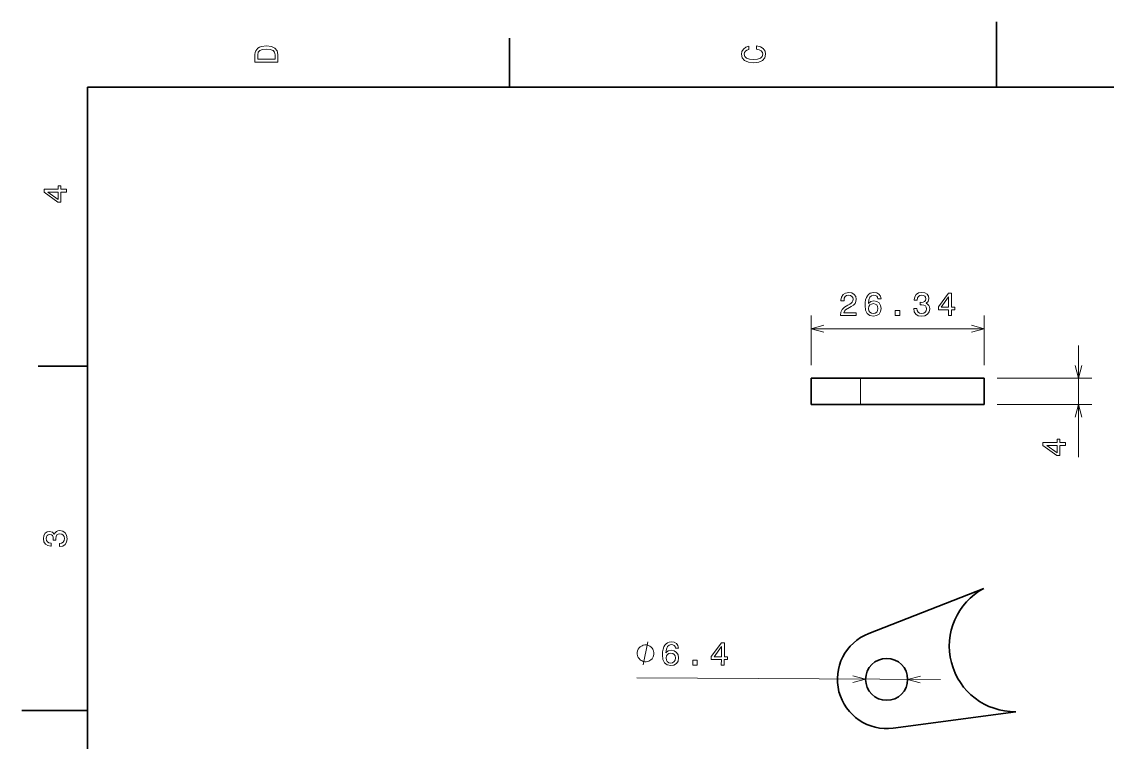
# Model space of a CAD drawing. Extents: x 0 to 297, y 0 to 210.
# Drawn here: x 0 to 165.4, y 100.1 to 210 of the extents above; entities that cross this region are included whole.
import ezdxf

# ---------------------------------------------------------------- set-up
doc = ezdxf.new("R2010")
doc.units = 0

msp = doc.modelspace()

# ---------------------------------------------------------------- linework, layer by layer
at = {"color": 7, "lineweight": 35, "ltscale": 0.25}
for p, q in [((148.5, 200), (148.5, 210)), ((10, 105), (0, 105))]:
    msp.add_line(p, q, dxfattribs=at)
at = {"color": 7, "lineweight": 35, "ltscale": 0.1875}
for p, q in [((74.300003, 200), (74.300003, 207.5)), ((10, 157.5), (2.5, 157.5)), ((120.25853, 155.634613), (127.75853, 155.634613)), ((120.25853, 151.634613), (127.75853, 151.634613))]:
    msp.add_line(p, q, dxfattribs=at)
at = {"color": 7, "lineweight": 35}
for p, q in [((287, 200), (10, 200)), ((10, 200), (10, 10))]:
    msp.add_line(p, q, dxfattribs=at)
at = {"color": 7, "lineweight": 13, "ltscale": 0.188937}
for p, q in [((120.25853, 157.634613), (120.25853, 165.192078)), ((146.59993, 157.634613), (146.59993, 165.192078))]:
    msp.add_line(p, q, dxfattribs=at)
at = {"color": 7, "lineweight": 13}
for p, q in [((120.25853, 163.192078), (146.59993, 163.192078)), ((93.730865, 109.952904), (139.963272, 109.683006))]:
    msp.add_line(p, q, dxfattribs=at)
at = {"color": 7, "lineweight": 13, "ltscale": 0.425901}
msp.add_line((161.004196, 143.598572), (161.004196, 160.634613), dxfattribs=at)
at = {"color": 7, "lineweight": 35, "ltscale": 0.1}
for p, q in [((120.25853, 155.634613), (120.25853, 151.634613)), ((146.59993, 155.634613), (146.59993, 151.634613))]:
    msp.add_line(p, q, dxfattribs=at)
at = {"color": 7, "lineweight": 13, "ltscale": 0.1}
msp.add_line((127.75853, 151.634613), (127.75853, 155.634613), dxfattribs=at)
at = {"color": 7, "lineweight": 35, "ltscale": 0.471035}
for p, q in [((127.75853, 155.634613), (146.59993, 155.634613)), ((127.75853, 151.634613), (146.59993, 151.634613)), ((129.024765, 116.712982), (146.565109, 123.592972)), ((132.756149, 102.296867), (151.431763, 104.790802))]:
    msp.add_line(p, q, dxfattribs=at)
at = {"color": 7, "lineweight": 13, "ltscale": 0.360107}
for p, q in [((148.59993, 155.634613), (163.004196, 155.634613)), ((148.59993, 151.634613), (163.004196, 151.634613))]:
    msp.add_line(p, q, dxfattribs=at)
at = {"color": 7, "lineweight": 13}
for points in [[(35.533215, 204.994965), (35.533215, 203.829971), (39.033215, 203.829971), (39.033215, 204.994965), (38.922264, 205.544678), (38.584366, 205.953171), (38.034657, 206.205338), (37.283215, 206.296112), (36.516644, 206.215424), (36.21405, 206.114563), (35.971977, 205.973343), (35.644165, 205.56485), (35.563473, 205.297562)], [(35.951801, 204.959656), (36.027451, 205.342941), (36.259438, 205.605194), (36.672985, 205.761536), (37.283215, 205.811966), (37.873272, 205.756485), (38.286816, 205.600143), (38.533936, 205.332855), (38.614628, 204.959656), (38.614628, 204.298996), (35.951801, 204.298996)], [(111.93206, 205.817017), (112.35569, 205.716141), (112.658287, 205.549713), (112.844887, 205.317734), (112.905403, 205.045395), (112.814629, 204.71759), (112.54229, 204.460388), (112.098488, 204.28891), (111.483215, 204.233429), (110.872986, 204.28891), (110.424141, 204.455338), (110.151802, 204.71254), (110.055984, 205.045395), (110.106415, 205.287476), (110.247627, 205.494247), (110.474571, 205.655624), (110.787247, 205.766571), (110.787247, 206.245682), (110.308144, 206.094391), (109.94503, 205.832138), (109.718086, 205.474075), (109.637398, 205.045395), (109.763474, 204.510818), (110.116501, 204.10231), (110.696472, 203.840057), (111.483215, 203.749283), (112.269958, 203.840057), (112.84993, 204.10231), (113.208, 204.510818), (113.329041, 205.045395), (113.233215, 205.51442), (112.965927, 205.892654), (112.527161, 206.159943), (111.93206, 206.301163)], [(6.833213, 184.02739), (6.833213, 184.481277), (5.965778, 184.481277), (5.965778, 184.98056), (5.56232, 184.98056), (5.56232, 184.481277), (3.408862, 184.481277), (3.408862, 184.022339), (5.521974, 182.489197), (5.965778, 182.489197), (5.965778, 184.02739)], [(5.56232, 182.912827), (3.993876, 184.02739), (5.56232, 184.02739)], [(124.726639, 165.192078), (127.132256, 165.192078), (127.132256, 165.625793), (125.230957, 165.625793), (125.336868, 165.862823), (125.518425, 166.059509), (126.078224, 166.417572), (126.375778, 166.568878), (126.708626, 166.785736), (126.945663, 167.037903), (127.081825, 167.335449), (127.132256, 167.67334), (127.046524, 168.096985), (126.809494, 168.42984), (126.446381, 168.641632), (125.977356, 168.717285), (125.49321, 168.631561), (125.125053, 168.394531), (124.888023, 168.016296), (124.807327, 167.516998), (124.807327, 167.446411), (125.266266, 167.446411), (125.266266, 167.486755), (125.311653, 167.829681), (125.447823, 168.081848), (125.66468, 168.243225), (125.952141, 168.298706), (126.244652, 168.24826), (126.46151, 168.122192), (126.602722, 167.925507), (126.653152, 167.678375), (126.617851, 167.446411), (126.522026, 167.249725), (126.360641, 167.078247), (126.138741, 166.926941), (125.841194, 166.765564), (125.346954, 166.452881), (124.998978, 166.120026), (124.792198, 165.716583), (124.726639, 165.207214)], [(130.90358, 167.748993), (130.80777, 168.157501), (130.585861, 168.460083), (130.24292, 168.651733), (129.799118, 168.717285), (129.501572, 168.681976), (129.244354, 168.586182), (129.01741, 168.42984), (128.825775, 168.207916), (128.674469, 167.930542), (128.563522, 167.592651), (128.49292, 167.194244), (128.472748, 166.745392), (128.553436, 166.029266), (128.800552, 165.509796), (129.198975, 165.197113), (129.743637, 165.091217), (130.232834, 165.181976), (130.606033, 165.419037), (130.848114, 165.792236), (130.933838, 166.266296), (130.848114, 166.745392), (130.616119, 167.113556), (130.258057, 167.345551), (129.81424, 167.426239), (129.335144, 167.325348), (128.977066, 167.037903), (129.052719, 167.592651), (129.214096, 167.991058), (129.461212, 168.228088), (129.804169, 168.308807), (130.05632, 168.268433), (130.247971, 168.162537), (130.374039, 167.986023), (130.439606, 167.748993)], [(135.894363, 166.291504), (135.894363, 166.256195), (135.975052, 165.772034), (136.212082, 165.408936), (136.585281, 165.176941), (137.079514, 165.091217), (137.604019, 165.176941), (137.997391, 165.398865), (138.249542, 165.751862), (138.340332, 166.20578), (138.299988, 166.503326), (138.189026, 166.745392), (138.007477, 166.931976), (137.765396, 167.068146), (138.093216, 167.340485), (138.209198, 167.7742), (138.13356, 168.167572), (137.916702, 168.465118), (137.563675, 168.651733), (137.079514, 168.717285), (136.625626, 168.636597), (136.277649, 168.414703), (136.050705, 168.061676), (135.975052, 167.592651), (135.975052, 167.557343), (136.423904, 167.557343), (136.464249, 167.880127), (136.595367, 168.112122), (136.80719, 168.253326), (137.104736, 168.303741), (137.366989, 168.263397), (137.558624, 168.157501), (137.674622, 167.986023), (137.720016, 167.754028), (137.674622, 167.506927), (137.553589, 167.340485), (137.341766, 167.239624), (137.054306, 167.209381), (136.85762, 167.214417), (136.85762, 166.81601), (137.104736, 166.82608), (137.422455, 166.780701), (137.659485, 166.659668), (137.800705, 166.462982), (137.851135, 166.20578), (137.795654, 165.913269), (137.649399, 165.696411), (137.417419, 165.560242), (137.109772, 165.514832), (136.792053, 165.565277), (136.560074, 165.716583), (136.413818, 165.958649), (136.358337, 166.291504)], [(141.17865, 165.192078), (141.632553, 165.192078), (141.632553, 166.059509), (142.131821, 166.059509), (142.131821, 166.462982), (141.632553, 166.462982), (141.632553, 168.616425), (141.173615, 168.616425), (139.640472, 166.503326), (139.640472, 166.059509), (141.17865, 166.059509)], [(140.064102, 166.462982), (141.17865, 168.031403), (141.17865, 166.462982)], [(130.444656, 166.26123), (130.389175, 165.943512), (130.247971, 165.701447), (130.021027, 165.54007), (129.738602, 165.489624), (129.44104, 165.54007), (129.214096, 165.696411), (129.067841, 165.938477), (129.022461, 166.256195), (129.072891, 166.568878), (129.214096, 166.805908), (129.446091, 166.957214), (129.758774, 167.012695), (130.031097, 166.957214), (130.247971, 166.810944), (130.389175, 166.573914)], [(133.081253, 165.192078), (133.777222, 165.192078), (133.777222, 165.943512), (133.081253, 165.943512)], [(159.004196, 145.393951), (159.004196, 145.847839), (158.136765, 145.847839), (158.136765, 146.347137), (157.733307, 146.347137), (157.733307, 145.847839), (155.579834, 145.847839), (155.579834, 145.388916), (157.692947, 143.855774), (158.136765, 143.855774), (158.136765, 145.393951)], [(157.733307, 144.279419), (156.164856, 145.393951), (157.733307, 145.393951)], [(5.73379, 129.979111), (5.769093, 129.979111), (6.253242, 130.059799), (6.616354, 130.296829), (6.848343, 130.670029), (6.934078, 131.164276), (6.848343, 131.688766), (6.626441, 132.082138), (6.273415, 132.334305), (5.819525, 132.425079), (5.521974, 132.384735), (5.279899, 132.273788), (5.0933, 132.092224), (4.957133, 131.850143), (4.684798, 132.177963), (4.251081, 132.293961), (3.857709, 132.218307), (3.560158, 132.00145), (3.373559, 131.648422), (3.307997, 131.164276), (3.388689, 130.710388), (3.610591, 130.362396), (3.963617, 130.135452), (4.432637, 130.059799), (4.46794, 130.059799), (4.46794, 130.508652), (4.145173, 130.548996), (3.913184, 130.680115), (3.771974, 130.891937), (3.721542, 131.189484), (3.761888, 131.451736), (3.867795, 131.643372), (4.039265, 131.759369), (4.271254, 131.804764), (4.518372, 131.759369), (4.684798, 131.638336), (4.785663, 131.426514), (4.815922, 131.139053), (4.810879, 130.942368), (5.209294, 130.942368), (5.199208, 131.189484), (5.244596, 131.507217), (5.365634, 131.744247), (5.56232, 131.885452), (5.819525, 131.935883), (6.112032, 131.880417), (6.328891, 131.734161), (6.465058, 131.502167), (6.510447, 131.194534), (6.460014, 130.876801), (6.308718, 130.644821), (6.066643, 130.498566), (5.73379, 130.443085)], [(96.319382, 113.687859), (96.320068, 113.804527), (96.2631, 114.038193), (96.205788, 114.213531), (96.148132, 114.330536), (96.032494, 114.506218), (95.858521, 114.682236), (95.684204, 114.799919), (95.567879, 114.858932), (95.393219, 114.918289), (95.160233, 114.977982), (95.043564, 114.978661), (94.926903, 114.979347), (94.693237, 114.922371), (94.517899, 114.865059), (94.400894, 114.807411), (94.225212, 114.691765), (94.049194, 114.517792), (93.931503, 114.343475), (93.872498, 114.22715), (93.813141, 114.052498), (93.753448, 113.819504), (93.752762, 113.702843), (93.752083, 113.586182), (93.809052, 113.352509), (93.866364, 113.17717), (93.924011, 113.060165), (94.039658, 112.884491), (94.213638, 112.708466), (94.387955, 112.590782), (94.504272, 112.531769), (94.678932, 112.472412), (94.911919, 112.41272), (95.02858, 112.412041), (95.145248, 112.411362), (95.378922, 112.46833), (95.55426, 112.525642), (95.671265, 112.58329), (95.846939, 112.698936), (96.022957, 112.87291), (96.14064, 113.047226), (96.199661, 113.163551), (96.25901, 113.338203), (96.31871, 113.571198)], [(100.052422, 114.473), (99.958984, 114.88205), (99.738853, 115.185936), (99.397034, 115.379578), (98.953629, 115.447723), (98.655869, 115.414162), (98.398117, 115.319847), (98.170258, 115.164833), (97.977325, 114.944054), (97.824417, 114.667564), (97.711487, 114.330322), (97.638565, 113.93232), (97.615768, 113.483604), (97.692276, 112.767006), (97.936356, 112.246117), (98.332947, 111.931114), (98.876984, 111.822029), (99.366699, 111.90995), (99.741272, 112.144798), (99.985519, 112.516579), (100.07402, 112.990135), (99.991089, 113.469734), (99.761253, 113.839241), (99.404541, 114.073311), (98.961212, 114.156593), (98.481529, 114.058525), (98.121788, 113.773163), (98.200676, 114.327461), (98.36438, 114.72493), (98.612877, 114.960518), (98.956284, 115.0392), (99.208206, 114.997383), (99.399231, 114.890358), (99.524277, 114.713112), (99.588455, 114.475708)], [(106.576431, 111.877953), (107.030312, 111.875298), (107.03537, 112.742722), (107.534645, 112.739807), (107.537003, 113.143257), (107.037735, 113.146172), (107.050301, 115.299591), (106.591377, 115.302269), (105.045929, 113.198143), (105.043335, 112.754349), (106.581497, 112.745369)], [(105.469315, 113.155327), (106.593002, 114.717239), (106.583847, 113.148819)], [(99.584808, 112.987946), (99.527481, 112.670555), (99.384857, 112.429306), (99.156975, 112.269249), (98.874268, 112.220467), (98.577011, 112.272636), (98.350983, 112.430298), (98.206146, 112.673225), (98.162613, 112.991211), (98.214874, 113.303589), (98.357468, 113.539787), (98.590332, 113.689728), (98.903328, 113.743378), (99.175339, 113.686317), (99.391335, 113.538795), (99.531158, 113.300949)], [(102.215118, 111.903412), (102.911072, 111.899345), (102.915466, 112.650772), (102.219513, 112.654839)]]:
    msp.add_lwpolyline(points, close=True, dxfattribs=at)
for points in [[(122.190384, 163.709717), (120.25853, 163.192078), (122.190384, 162.674438)], [(144.668076, 162.674438), (146.59993, 163.192078), (144.668076, 163.709717)], [(160.486557, 157.566437), (161.004196, 155.634613), (161.521835, 157.566437)], [(161.521835, 149.702759), (161.004196, 151.634613), (160.486557, 149.702759)], [(94.675865, 111.947426), (95.396286, 115.443275)], [(126.628624, 109.243202), (128.563461, 109.749557), (126.634666, 110.278465)], [(136.898193, 110.218544), (134.963348, 109.712196), (136.892151, 109.183289)]]:
    msp.add_lwpolyline(points, dxfattribs=at)
at = {"color": 7, "lineweight": 35}
msp.add_circle((131.763412, 109.730873), 3.2, dxfattribs=at)
for centre, radius, start, end in [((151.309433, 114.790054), 10, 118.322372, 270.700891), ((131.763412, 109.730873), 7.5, 111.417003, 277.60626)]:
    msp.add_arc(centre, radius, start, end, dxfattribs=at)

doc.saveas('drawing.dxf')
